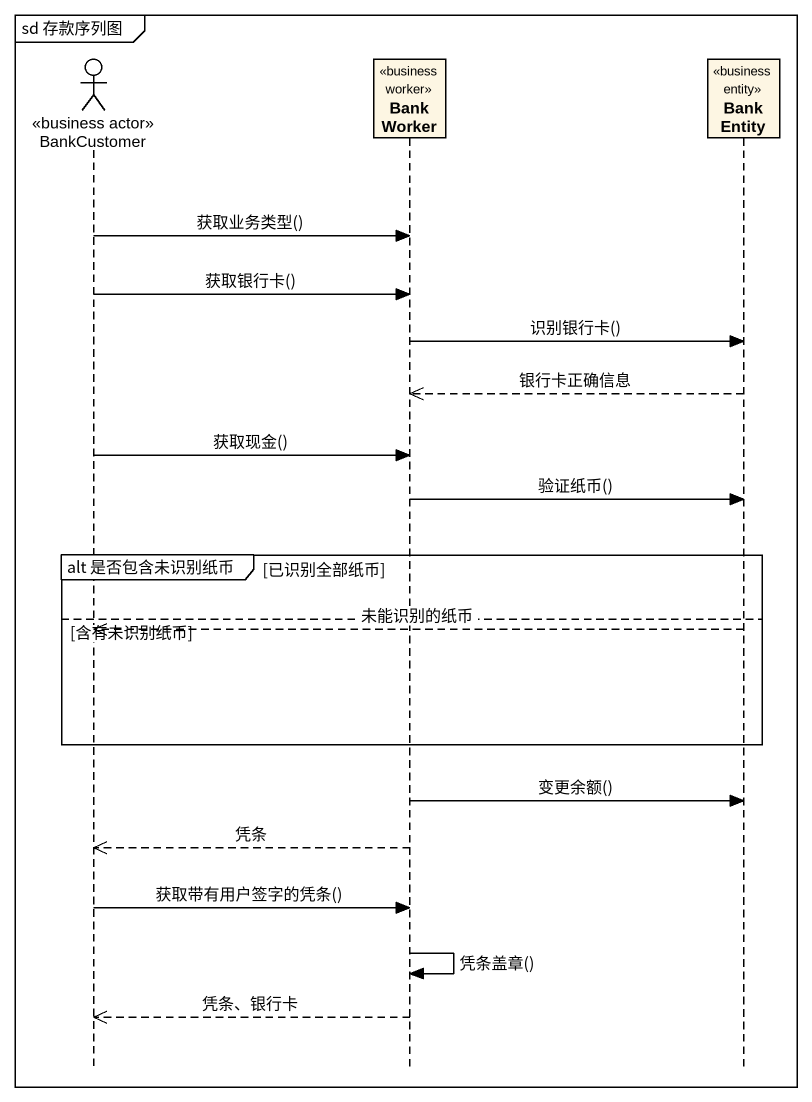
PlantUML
@startuml
mainframe sd 存款序列图
hide footbox
actor BankCustomer <<business actor>>
participant BankWorker <<business worker>>
participant BankEntity <<business entity>>

BankCustomer -> BankWorker : 获取业务类型()
BankCustomer -> BankWorker : 获取银行卡()
BankWorker -> BankEntity : 识别银行卡()
BankEntity -->> BankWorker : 银行卡正确信息
BankCustomer -> BankWorker : 获取现金()
BankWorker -> BankEntity : 验证纸币()
group alt 是否包含未识别纸币 [已识别全部纸币]
else 含有未识别纸币
  BankEntity -->> BankCustomer : 未能识别的纸币
end
BankWorker -> BankEntity : 变更余额()
BankWorker -->> BankCustomer : 凭条
BankCustomer -> BankWorker : 获取带有用户签字的凭条()
BankWorker -> BankWorker : 凭条盖章()
BankWorker -->> BankCustomer : 凭条、银行卡
@enduml
